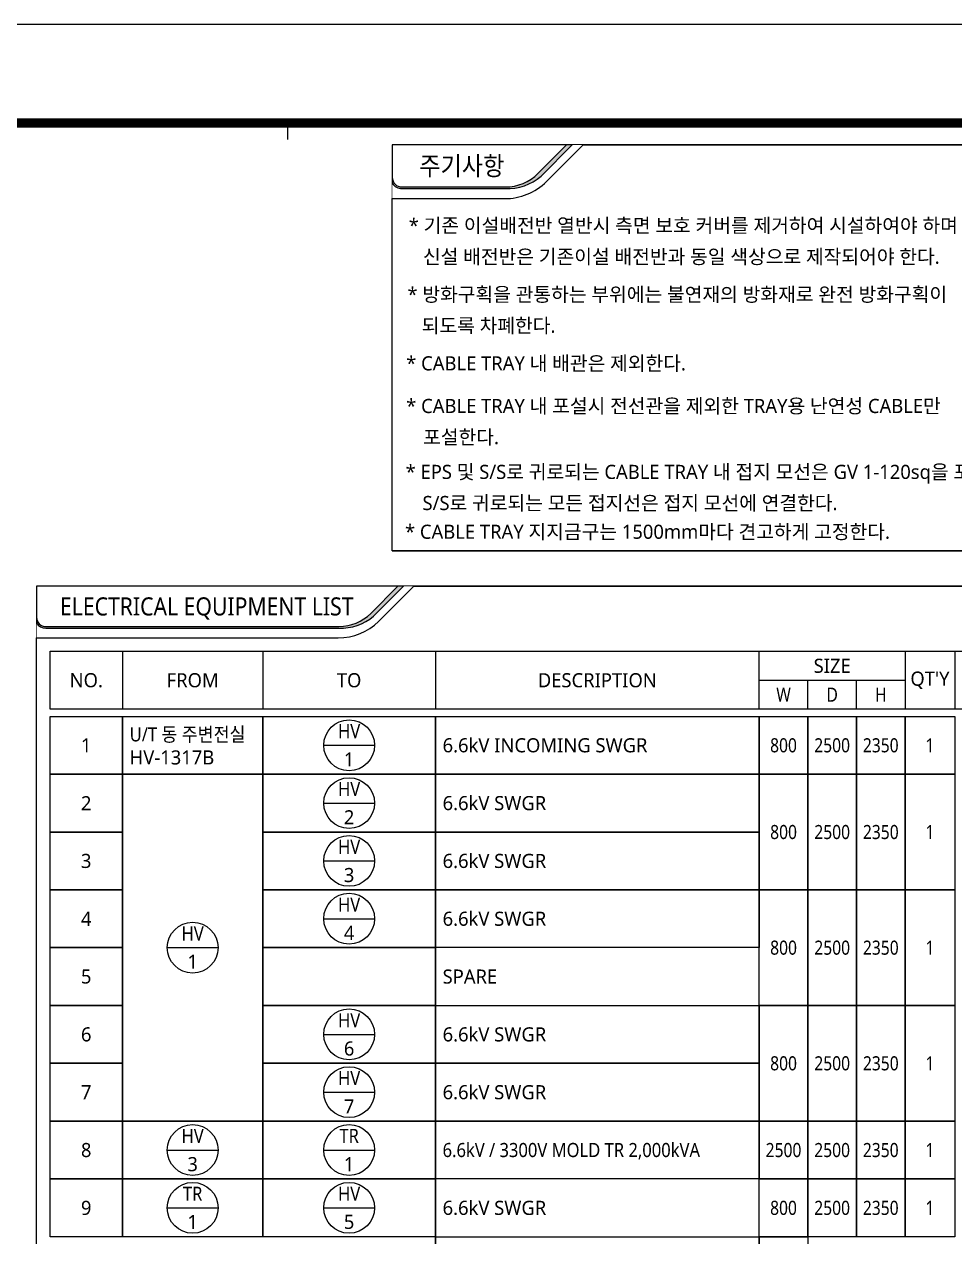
# Model space of a CAD drawing. Header units: millimetres. Extents: x 3355 to 129505, y 4600 to 34300.
# Drawn here: x 28645 to 38531, y 21418 to 34300 of the extents above; entities that cross this region are included whole.
import ezdxf
from ezdxf.enums import TextEntityAlignment as Align
from ezdxf.xclip import XClip

# ---------------------------------------------------------------- set-up
doc = ezdxf.new("R2010")
doc.units = ezdxf.units.MM
doc.header["$LTSCALE"] = 800
doc.header["$XCLIPFRAME"] = 0
for name, pattern in [('CEN', [62, 60, -1, 0, -1]), ('DASH', [0.35, 0.25, -0.1]), ('점선1', [2, 1.25, -0.75])]:
    doc.linetypes.add(name, pattern=pattern)
for name, color, linetype in [('arch', 8, 'Continuous'), ('DIM', 6, 'Continuous'), ('MISC', 11, 'Continuous'), ('SYM', 3, 'Continuous'), ('XR-SHEET-SHT', 5, 'Continuous'), ('XREF', 7, 'CEN')]:
    doc.layers.add(name, color=color, linetype=linetype)
doc.layers.add('TXT-1', color=137, linetype='Continuous', plot=False)
doc.layers.add('XR-SHEET-TEMP', color=171, linetype='Continuous', plot=False)
doc.layers.add('건축도면', color=9, linetype='Continuous', lineweight=25)
doc.styles.add('GHS', font='malgun.ttf')
doc.styles.add('스타일1', font='malgun.ttf')

# ---------------------------------------------------------------- blocks, each defined once
blk = doc.blocks.new('XR-PLAN', base_point=(461, 408))
at = {"layer": 'arch', "linetype": 'DASH'}
for points in [[(43474, 58029), (87474, 58029), (87474, 70029), (43474, 70029)], [(43474, 58029), (87474, 58029), (87474, 70029), (43474, 70029)], [(58194, 55900), (41700, 55900), (41700, 43269), (58194, 43269)]]:
    blk.add_lwpolyline(points, close=True, dxfattribs=at)
at = {"layer": 'TXT-1', "style": '스타일1'}
blk.add_text('I. PLC/Drive 검증시스템 및 신사업 검증시스템', height=300, dxfattribs=at).set_placement((79179, 49531), align=Align.MIDDLE_CENTER)
blk = doc.blocks.new('XR-FORM-EE', base_point=(461, 408))
at = {"layer": 'XR-SHEET-SHT', "color": 5}
blk.add_lwpolyline([(0, 118800), (168200, 118800), (168200, 0), (0, 0)], close=True, dxfattribs=at)
at = {"layer": 'XR-SHEET-SHT', "color": 5, "const_width": 400}
blk.add_lwpolyline([(9300, 114600), (163900, 114600), (163900, 4200), (9300, 4200)], close=True, dxfattribs=at)
at = {"layer": 'XR-SHEET-TEMP'}
blk.add_line((112350, 114600), (112350, 113900), dxfattribs=at)

msp = doc.modelspace()

# ---------------------------------------------------------------- linework, layer by layer
at = {"layer": 'MISC'}
for points in [[(39749.25786, 33017.78422), (32554.78108, 33017.78422), (32554.42456, 28704.7716), (39748.90134, 28704.7716)], [(39748.90134, 28329.52537), (28775.44102, 28329.52537), (28775.44969, 12049.07127), (39748.91001, 12049.07127)]]:
    msp.add_lwpolyline(points, close=True, dxfattribs=at)

# ---------------------------------------------------------------- block references
at = {"layer": '건축도면', "color": 1, "linetype": '점선1', "ltscale": 0.2}
ref = msp.add_blockref('XR-PLAN', (-49033.32308, -27635.43025), dxfattribs=at)
XClip(ref).set_block_clipping_path([(56227.7345986668, 39479.2603850555), (77438.0684519374, 60194.2361228569)])
ref = msp.add_blockref('XR-PLAN', (-6983.32308, -27635.43025), dxfattribs=at)
XClip(ref).set_block_clipping_path([(56227.7345986668, 39479.2603850555), (77438.0684519374, 60194.2361228569)])

# ---------------------------------------------------------------- next in the draw order: wipeouts: each hides what was drawn before it
for points in [[(39749.25786, 33017.78422), (32554.78108, 33017.78422), (32554.42456, 28704.7716), (39748.90134, 28704.7716)], [(39748.90134, 28329.52537), (28775.44102, 28329.52537), (28775.44969, 12049.07127), (39748.91001, 12049.07127)]]:
    msp.add_wipeout(points).dxf.layer = 'MISC'

# ---------------------------------------------------------------- next in the draw order: hatches: boundary and pattern name
at = {"layer": 'SYM'}
h = msp.add_hatch(color=256, dxfattribs=at)
edge = h.paths.add_edge_path()
edge.add_arc((32657.75265, 32674.3781), 102.97157, 180, 270)
edge.add_line((32657.75265, 32571.40653), (33754.46607, 32571.40653))
edge.add_arc((33751.01067, 33077.61206), 506.21732, 270.391098577, 314.608901422)
edge.add_line((34106.5087, 32717.22737), (34407.06556, 33017.78422))
edge.add_line((34407.06556, 33017.78422), (34467.50518, 33017.78422))
edge.add_line((34467.50518, 33017.78422), (34136.72852, 32687.00755))
edge.add_arc((33777.50629, 33104.38006), 550.67269, 267.60810539, 310.717767026, ccw=False)
edge.add_line((33754.52434, 32554.18714), (32657.75265, 32554.18714))
edge.add_arc((32657.75265, 32674.3781), 120.19096, 211.048270857, 270, ccw=False)
edge.add_line((32554.78108, 32612.38841), (32554.78108, 32674.3781))
h = msp.add_hatch(color=256, dxfattribs=at)
edge = h.paths.add_edge_path()
edge.add_arc((28874.28025, 27999.90044), 98.83923, 180, 270)
edge.add_line((28874.28025, 27901.06121), (31987.99248, 27901.06121))
edge.add_arc((31984.67575, 28386.95226), 485.90238, 270.391098577, 314.608901422)
edge.add_line((32325.90734, 28041.03012), (32614.40258, 28329.52537))
edge.add_line((32614.40258, 28329.52537), (32672.41671, 28329.52537))
edge.add_line((32672.41671, 28329.52537), (32354.9144, 28012.02306))
edge.add_arc((32010.10808, 28412.64604), 528.57372, 267.60810539, 310.717767026, ccw=False)
edge.add_line((31988.04842, 27884.53285), (28874.28025, 27884.53285))
edge.add_arc((28874.28025, 27999.90044), 115.36759, 211.048270857, 270, ccw=False)
edge.add_line((28775.44101, 27940.39844), (28775.44101, 27999.90044))

# ---------------------------------------------------------------- next in the draw order: linework, layer by layer
at = {"layer": 'DIM'}
for p, q in [((31826.29655, 26639.81277, 0), (32366.29655, 26639.81277, 0)), ((31826.29655, 26025.49653, 0), (32366.29655, 26025.49653, 0)), ((31826.29655, 25411.18029, 0), (32366.29655, 25411.18029, 0)), ((31826.29655, 24796.86405, 0), (32366.29655, 24796.86405, 0)), ((30163.75101, 24489.70113, 0), (30703.75101, 24489.70113, 0)), ((31826.29655, 23568.23157, 0), (32366.29655, 23568.23157, 0)), ((31826.29655, 22953.91533, 0), (32366.29655, 22953.91533, 0)), ((30163.75101, 22339.59429, 0), (30703.75101, 22339.59429, 0)), ((31826.29655, 22339.59909, 0), (32366.29655, 22339.59909, 0)), ((30163.75429, 21725.28285, 0), (30703.75429, 21725.28285, 0)), ((31826.29655, 21725.28285, 0), (32366.29655, 21725.28285, 0))]:
    msp.add_line(p, q, dxfattribs=at)
for centre in [(32096.29655, 26639.81277), (32096.29655, 26025.49653), (32096.29655, 25411.18029), (32096.29655, 24796.86405), (30433.75101, 24489.70113), (32096.29655, 23568.23157), (32096.29655, 22953.91533), (30433.75101, 22339.59429), (32096.29655, 22339.59909), (30433.75429, 21725.28285), (32096.29655, 21725.28285)]:
    msp.add_circle(centre, 270, dxfattribs=at)
at = {"layer": 'SYM', "color": 6}
for p, q in [((29687.31668, 27638.07666), (29687.31668, 27023.76042)), ((31180.10666, 27638.08145), (31180.10666, 27023.76521)), ((31180.10994, 27638.08145), (31180.10994, 27023.76521)), ((33012.46025, 27638.08145), (33012.46025, 27023.76521)), ((33012.46353, 27638.08145), (33012.46353, 27023.76521)), ((36454.15709, 27023.76326), (36454.15668, 27638.0795)), ((38003.80524, 27638.08145), (38003.80524, 27023.76521)), ((38003.80524, 27638.08145), (38531.29764, 27638.08145)), ((38531.29764, 27638.08145), (38531.29764, 27023.76521)), ((36454.15018, 27330.92333), (38003.80524, 27330.92333)), ((36970.70365, 27023.76521), (36970.70223, 27330.92333)), ((37487.25356, 27330.92333), (38003.80524, 27330.92333)), ((37487.25534, 27023.76521), (37487.25391, 27330.92333))]:
    msp.add_line(p, q, dxfattribs=at)
at = {"layer": 'SYM'}
for points in [[(32554.78108, 32674.3781, 0.4142135624), (32657.75265, 32571.40653), (33754.46607, 32571.40653, 0.1953667434), (34106.5087, 32717.22737), (34407.06556, 33017.78422)], [(34407.06556, 33017.78422), (32554.78108, 33017.78422), (32554.78108, 32674.3781, 0.4142135624), (32657.75265, 32571.40653), (33754.46607, 32571.40653, 0.1953667434), (34106.5087, 32717.22737), (34407.06556, 33017.78422)], [(32554.78108, 32674.3781), (32554.78108, 32612.38841, 0.2630528203), (32657.75265, 32554.18714), (33754.52434, 32554.18714, 0.1903517136), (34136.72852, 32687.00755)], [(28775.44101, 27999.90044, 0.4142135624), (28874.28025, 27901.06121), (31987.99248, 27901.06121, 0.1953667434), (32325.90734, 28041.03012), (32614.40258, 28329.52537)], [(32614.40258, 28329.52537), (28775.44102, 28329.52537), (28775.44102, 27999.90044, 0.4142135624), (28874.28025, 27901.06121), (31987.99248, 27901.06121, 0.1953667434), (32325.90734, 28041.03012), (32614.40258, 28329.52537)], [(28775.44101, 27999.90044), (28775.44101, 27940.39844, 0.2630528203), (28874.28025, 27884.53285), (31988.04842, 27884.53285, 0.1903517136), (32354.9144, 28012.02306)]]:
    msp.add_lwpolyline(points, format="xyb", dxfattribs=at)
for points in [[(34136.72852, 32687.00755), (34467.50518, 33017.78422), (34407.06556, 33017.78422)], [(34193.89268, 32629.27772), (34582.39918, 33017.78422), (39749.25786, 33017.78422), (39748.90134, 28704.7716)], [(39748.90134, 28704.7716), (32554.42456, 28704.7716), (32554.78108, 32447.42694), (33747.15529, 32447.42694)], [(32354.9144, 28012.02306), (32672.41671, 28329.52537), (32614.40258, 28329.52537)], [(32409.78451, 27956.60997), (32782.69991, 28329.52537), (39748.90134, 28329.52537), (39748.91001, 12049.07127)], [(39748.91001, 12049.07127), (28775.44969, 12049.07127), (28775.44101, 27782.05702), (31980.97509, 27782.05702)]]:
    msp.add_lwpolyline(points, dxfattribs=at)
at = {"layer": 'SYM', "color": 6}
for points in [[(28919.42138, 27023.76042), (28919.42138, 27638.07666), (39588.5043, 27638.08145), (39588.5043, 27023.76521)], [(28919.42138, 26946.97089), (29687.32685, 26946.97089), (29687.32685, 26332.65465), (28919.42138, 26332.65465)], [(29687.32685, 26946.97089), (31180.1226, 26946.97089), (31180.1226, 26332.65465), (29687.32685, 26332.65465)], [(31180.11933, 26946.97089), (31180.1226, 26946.97089), (31180.1226, 26332.65465), (31180.11933, 26332.65465)], [(31180.1226, 26946.97089), (33012.47049, 26946.97089), (33012.47049, 26332.65465), (31180.1226, 26332.65465)], [(33012.47049, 26946.97568), (33012.47377, 26946.97568), (33012.47377, 26332.65944), (33012.47049, 26332.65944)], [(33012.47377, 26946.97568), (36454.17066, 26946.97774), (36454.17066, 26332.6615), (33012.47377, 26332.65944)], [(36454.15714, 26946.97568), (36970.71221, 26946.97568), (36970.71221, 26332.65944), (36454.15714, 26332.65944)], [(36970.71221, 26946.97568), (37487.2639, 26946.97568), (37487.2639, 26332.65944), (36970.71221, 26332.65944)], [(37487.2639, 26946.97568), (38003.81548, 26946.97568), (38003.81548, 26332.65944), (37487.2639, 26332.65944)], [(38003.81548, 26946.97568), (38531.30788, 26946.97568), (38531.30788, 26332.65944), (38003.81548, 26332.65944)], [(28919.42138, 26332.65465), (29687.32685, 26332.65465), (29687.32685, 25718.33841), (28919.42138, 25718.33841)], [(29687.32685, 26332.65465), (31180.1226, 26332.65465), (31180.1226, 22646.75721), (29687.32685, 22646.75721)], [(31180.1226, 26332.65465), (33012.47049, 26332.65465), (33012.47049, 25718.33841), (31180.1226, 25718.33841)], [(33012.47049, 26332.65944), (33012.47377, 26332.65944), (33012.47377, 25718.34321), (33012.47049, 25718.34321)], [(33012.47377, 26332.65944), (36454.17066, 26332.6615), (36454.17066, 25718.34527), (33012.47377, 25718.34321)], [(36454.15714, 26332.65944), (36970.71221, 26332.65944), (36970.71549, 25104.02697), (36454.16042, 25104.02697)], [(36970.71221, 26332.65944), (37487.2639, 26332.65944), (37487.26717, 25104.02697), (36970.71549, 25104.02697)], [(37487.2639, 26332.65944), (38003.81548, 26332.65944), (38003.81876, 25104.02697), (37487.26717, 25104.02697)], [(38003.81548, 26332.65944), (38531.30788, 26332.65944), (38531.31116, 25104.02697), (38003.81876, 25104.02697)], [(28919.42138, 25718.33841), (29687.32685, 25718.33841), (29687.32685, 25104.02217), (28919.42138, 25104.02217)], [(31180.1226, 25718.33841), (33012.47049, 25718.33841), (33012.47049, 25104.02217), (31180.1226, 25104.02217)], [(33012.47049, 25718.34321), (33012.47377, 25718.34321), (33012.47377, 25104.02697), (33012.47049, 25104.02697)], [(33012.47377, 25718.34321), (36454.17066, 25718.34527), (36454.17066, 25104.02903), (33012.47377, 25104.02697)], [(28919.42138, 25104.02217), (29687.32685, 25104.02217), (29687.32685, 24489.70593), (28919.42138, 24489.70593)], [(31180.1226, 25104.02217), (33012.47049, 25104.02217), (33012.47049, 24489.70593), (31180.1226, 24489.70593)], [(33012.47049, 25104.02697), (33012.47377, 25104.02697), (33012.47377, 24489.71073), (33012.47049, 24489.71073)], [(33012.47377, 25104.02697), (36454.17066, 25104.02903), (36454.17066, 24489.71279), (33012.47377, 24489.71073)], [(36454.15714, 25104.02697), (36970.71221, 25104.02697), (36970.71549, 23875.39449), (36454.16042, 23875.39449)], [(36970.71221, 25104.02697), (37487.2639, 25104.02697), (37487.26717, 23875.39449), (36970.71549, 23875.39449)], [(37487.2639, 25104.02697), (38003.81548, 25104.02697), (38003.81876, 23875.39449), (37487.26717, 23875.39449)], [(38003.81548, 25104.02697), (38531.30788, 25104.02697), (38531.31116, 23875.39449), (38003.81876, 23875.39449)], [(28919.42138, 24489.70593), (29687.32685, 24489.70593), (29687.32685, 23875.38969), (28919.42138, 23875.38969)], [(31180.1226, 24489.70593), (33012.47049, 24489.70593), (33012.47049, 23875.38969), (31180.1226, 23875.38969)], [(33012.47049, 24489.71073), (33012.47377, 24489.71073), (33012.47377, 23875.39449), (33012.47049, 23875.39449)], [(28919.42138, 23875.38969), (29687.32685, 23875.38969), (29687.32685, 23261.07345), (28919.42138, 23261.07345)], [(31180.1226, 23875.38969), (33012.47049, 23875.38969), (33012.47049, 23261.07345), (31180.1226, 23261.07345)], [(33012.47049, 23875.39449), (33012.47377, 23875.39449), (33012.47377, 23261.07825), (33012.47049, 23261.07825)], [(33012.47377, 23875.39449), (36454.17066, 23875.39655), (36454.17066, 23261.08031), (33012.47377, 23261.07825)], [(36454.15714, 23875.39449), (36970.71221, 23875.39449), (36970.71549, 22646.76201), (36454.16042, 22646.76201)], [(36970.71221, 23875.39449), (37487.2639, 23875.39449), (37487.26717, 22646.76201), (36970.71549, 22646.76201)], [(37487.2639, 23875.39449), (38003.81548, 23875.39449), (38003.81876, 22646.76201), (37487.26717, 22646.76201)], [(38003.81548, 23875.39449), (38531.30788, 23875.39449), (38531.31116, 22646.76201), (38003.81876, 22646.76201)], [(28919.42138, 23261.07345), (29687.32685, 23261.07345), (29687.32685, 22646.75721), (28919.42138, 22646.75721)], [(31180.1226, 23261.07345), (33012.47049, 23261.07345), (33012.47049, 22646.75721), (31180.1226, 22646.75721)], [(33012.47049, 23261.07825), (33012.47377, 23261.07825), (33012.47377, 22646.76201), (33012.47049, 22646.76201)], [(33012.47377, 23261.07825), (36454.17066, 23261.08031), (36454.17066, 22646.76407), (33012.47377, 22646.76201)], [(28919.42138, 22646.75721), (29687.32685, 22646.75721), (29687.32685, 22032.44097), (28919.42138, 22032.44097)], [(29687.32685, 22646.75721), (31180.1226, 22646.75721), (31180.1226, 22032.44097), (29687.32685, 22032.44097)], [(31180.1226, 22646.75721), (33012.47049, 22646.75721), (33012.47049, 22032.44097), (31180.1226, 22032.44097)], [(33012.47049, 22646.76201), (33012.47377, 22646.76201), (33012.47377, 22032.44577), (33012.47049, 22032.44577)], [(33012.47377, 22646.76201), (36454.17066, 22646.76407), (36454.17066, 22032.44783), (33012.47377, 22032.44577)], [(36454.15714, 22646.76201), (36970.71221, 22646.76201), (36970.71221, 22032.44577), (36454.15714, 22032.44577)], [(36970.71221, 22646.76201), (37487.2639, 22646.76201), (37487.2639, 22032.44577), (36970.71221, 22032.44577)], [(37487.2639, 22646.76201), (38003.81548, 22646.76201), (38003.81548, 22032.44577), (37487.2639, 22032.44577)], [(38003.81548, 22646.76201), (38531.30788, 22646.76201), (38531.30788, 22032.44577), (38003.81548, 22032.44577)], [(28919.42138, 22032.44097), (29687.32685, 22032.44097), (29687.32685, 21418.12473), (28919.42138, 21418.12473)], [(29687.32685, 22032.44097), (31180.1226, 22032.44097), (31180.1226, 21418.12473), (29687.32685, 21418.12473)], [(31180.1226, 22032.44097), (33012.47049, 22032.44097), (33012.47049, 21418.12473), (31180.1226, 21418.12473)], [(33012.47049, 22032.44577), (33012.47377, 22032.44577), (33012.47377, 21418.12953), (33012.47049, 21418.12953)], [(36454.15714, 22032.44577), (36970.71221, 22032.44577), (36970.71221, 21418.12953), (36454.15714, 21418.12953)], [(36970.71221, 22032.44577), (37487.2639, 22032.44577), (37487.2639, 21418.12953), (36970.71221, 21418.12953)], [(37487.2639, 22032.44577), (38003.81548, 22032.44577), (38003.81548, 21418.12953), (37487.2639, 21418.12953)], [(38003.81548, 22032.44577), (38531.30788, 22032.44577), (38531.30788, 21418.12953), (38003.81548, 21418.12953)], [(33012.47049, 21418.12953), (33012.47377, 21418.12953), (33012.47377, 20803.81329), (33012.47049, 20803.81329)], [(33012.48357, 21418.12953), (36454.18046, 21418.13159), (36454.18046, 20803.81535), (33012.48357, 20803.81329)], [(36454.15714, 21418.12953), (36970.71221, 21418.12953), (36970.71221, 20803.81329), (36454.15714, 20803.81329)]]:
    msp.add_lwpolyline(points, close=True, dxfattribs=at)
at = {"layer": 'SYM'}
for centre, radius, end in [((33751.01067, 33077.61206), 630.19691, 314.649476991), ((31984.67575, 28386.95226), 604.90656, 314.649476987)]:
    msp.add_arc(centre, radius, 269.649477228, end, dxfattribs=at)

# ---------------------------------------------------------------- next in the draw order: block references
at = {"layer": 'XREF', "xscale": 0.25, "yscale": 0.25, "zscale": 0.25}
msp.add_blockref('XR-FORM-EE', (3469.85398, 4702.54534), dxfattribs=at)

# ---------------------------------------------------------------- next in the draw order: texts
at = {"layer": 'DIM', "color": 3, "style": 'GHS', "width": 0.9}
for s, p in [('HV', (32096.29655, 26789.81277)), ('HV', (32096.29655, 26175.49653)), ('HV', (32096.29655, 25561.18029)), ('HV', (32096.29655, 24946.86405)), ('HV', (30433.75101, 24639.70113)), ('HV', (32096.29655, 23718.23157)), ('HV', (32096.29655, 23103.91533)), ('HV', (30433.75101, 22489.59429)), ('TR', (32096.29655, 22489.59909)), ('TR', (30433.75429, 21875.28285)), ('HV', (32096.29655, 21875.28285))]:
    msp.add_text(s, height=150, dxfattribs=at).set_placement(p, align=Align.MIDDLE)
at = {"layer": 'DIM', "color": 3, "style": 'GHS'}
for s, p in [('1', (32096.29655, 26489.81277)), ('2', (32096.29655, 25875.49653)), ('3', (32096.29655, 25261.18029)), ('4', (32096.29655, 24646.86405)), ('1', (30433.75101, 24339.70113)), ('6', (32096.29655, 23418.23157)), ('7', (32096.29655, 22803.91533)), ('3', (30433.75101, 22189.59429)), ('1', (32096.29655, 22189.59909)), ('1', (30433.75429, 21575.28285)), ('5', (32096.29655, 21575.28285))]:
    msp.add_text(s, height=150, dxfattribs=at).set_placement(p, align=Align.MIDDLE)
at = {"layer": 'SYM', "style": 'GHS', "width": 0.9}
for s, height, p in [('주기사항', 200, (33294.06866, 32794.59538)), ('ELECTRICAL EQUIPMENT LIST', 191.9738248, (30583.27729, 28115.29329))]:
    msp.add_text(s, height=height, dxfattribs=at).set_placement(p, align=Align.MIDDLE_CENTER)
at = {"layer": 'SYM', "color": 3, "style": 'GHS'}
for s, p in [('* 기존 이설배전반 열반시 측면 보호 커버를 제거하여 시설하여야 하며', (32729.56556, 32087.37222)), ('신설 배전반은 기존이설 배전반과 동일 색상으로 제작되어야 한다.', (32881.00922, 31755.76102)), ('* 방화구획을 관통하는 부위에는 불연재의 방화재로 완전 방화구획이', (32716.16822, 31355.10067, 0)), ('되도록 차폐한다.', (32867.61189, 31023.48947, 0)), ('* CABLE TRAY 내 배관은 제외한다.', (32702.77089, 30622.82912, 0)), ('* CABLE TRAY 내 포설시 전선관을 제외한 TRAY용 난연성 CABLE만', (32702.77093, 30169.74726, 0)), ('포설한다.', (32882.77126, 29838.92723, 0)), ('* EPS 및 S/S로 귀로되는 CABLE TRAY 내 접지 모선은 GV 1-120sq을 포설,', (32696.43958, 29469.49625, 0)), ('S/S로 귀로되는 모든 접지선은 접지 모선에 연결한다.', (32876.43991, 29138.67622, 0)), ('* CABLE TRAY 지지금구는 1500mm마다 견고하게 고정한다.', (32690.10823, 28833.56, 0))]:
    msp.add_text(s, height=150, rotation=0.000001547, dxfattribs=at).set_placement(p)
at = {"layer": 'SYM', "style": 'GHS'}
for s, p in [('SIZE', (37228.97771, 27484.50239)), ('NO.', (29303.36903, 27330.91854)), ('FROM', (30433.71331, 27330.92093)), ('TO', (32096.28673, 27330.92333)), ('DESCRIPTION', (34733.31031, 27330.92236)), ("QT'Y", (38267.55144, 27330.92333)), ('1', (29302.84988, 26639.81277)), ('2', (29302.84988, 26025.49653)), ('3', (29302.84988, 25411.18029)), ('4', (29302.84988, 24796.86405)), ('5', (29302.84988, 24182.54781)), ('6', (29302.84988, 23568.23157)), ('7', (29302.84988, 22953.91533)), ('8', (29302.84988, 22339.59909)), ('9', (29302.84988, 21725.28285))]:
    msp.add_text(s, height=150, dxfattribs=at).set_placement(p, align=Align.MIDDLE)
at = {"layer": 'SYM', "style": 'GHS', "width": 0.85}
for s, p in [('W', (36712.42602, 27177.34427)), ('D', (37228.97771, 27177.34427)), ('H', (37745.5294, 27177.34427)), ('800', (36711.90687, 26639.81756)), ('2500', (37228.45856, 26639.83532)), ('2350', (37745.01024, 26639.83532)), ('1', (38267.03229, 26639.81756)), ('800', (36712.43632, 25718.34321)), ('2500', (37228.98969, 25718.34321)), ('2350', (37745.54133, 25718.34321)), ('1', (38267.56332, 25718.34321)), ('800', (36712.43632, 24489.71073)), ('2500', (37228.98969, 24489.71073)), ('2350', (37745.54133, 24489.71073)), ('1', (38267.56332, 24489.71073)), ('800', (36712.43632, 23261.07825)), ('2500', (37228.98969, 23261.07825)), ('2350', (37745.54133, 23261.07825)), ('1', (38267.56332, 23261.07825)), ('2500', (36711.90687, 22339.60389)), ('2500', (37228.45856, 22339.62165)), ('2350', (37745.01024, 22339.62165)), ('1', (38267.03229, 22339.60389)), ('800', (36711.90687, 21725.28765)), ('2500', (37228.45856, 21725.30541)), ('2350', (37745.01024, 21725.30541)), ('1', (38267.03229, 21725.28765))]:
    msp.add_text(s, height=150, dxfattribs=at).set_placement(p, align=Align.MIDDLE)
at = {"layer": 'SYM', "style": 'GHS', "width": 0.9}
for s, p in [('U/T 동 주변전실', (29764.57484, 26755.76007)), ('6.6kV / 3300V MOLD TR 2,000kVA', (33089.7197, 22339.59909))]:
    msp.add_text(s, height=150, dxfattribs=at).set_placement(p, align=Align.MIDDLE_LEFT)
at = {"layer": 'SYM', "style": 'GHS'}
for s, p in [('6.6kV INCOMING SWGR', (33089.72176, 26639.81277)), ('HV-1317B', (29764.57484, 26510.98242)), ('6.6kV SWGR', (33089.72298, 26025.49653)), ('6.6kV SWGR', (33089.72298, 25411.18029)), ('6.6kV SWGR', (33089.72746, 24796.86405)), ('SPARE', (33089.71727, 24182.55261)), ('6.6kV SWGR', (33089.73011, 23568.23157)), ('6.6kV SWGR', (33089.72298, 22953.91533)), ('6.6kV SWGR', (33089.71848, 21725.28285))]:
    msp.add_text(s, height=150, dxfattribs=at).set_placement(p, align=Align.MIDDLE_LEFT)

doc.saveas('drawing.dxf')
